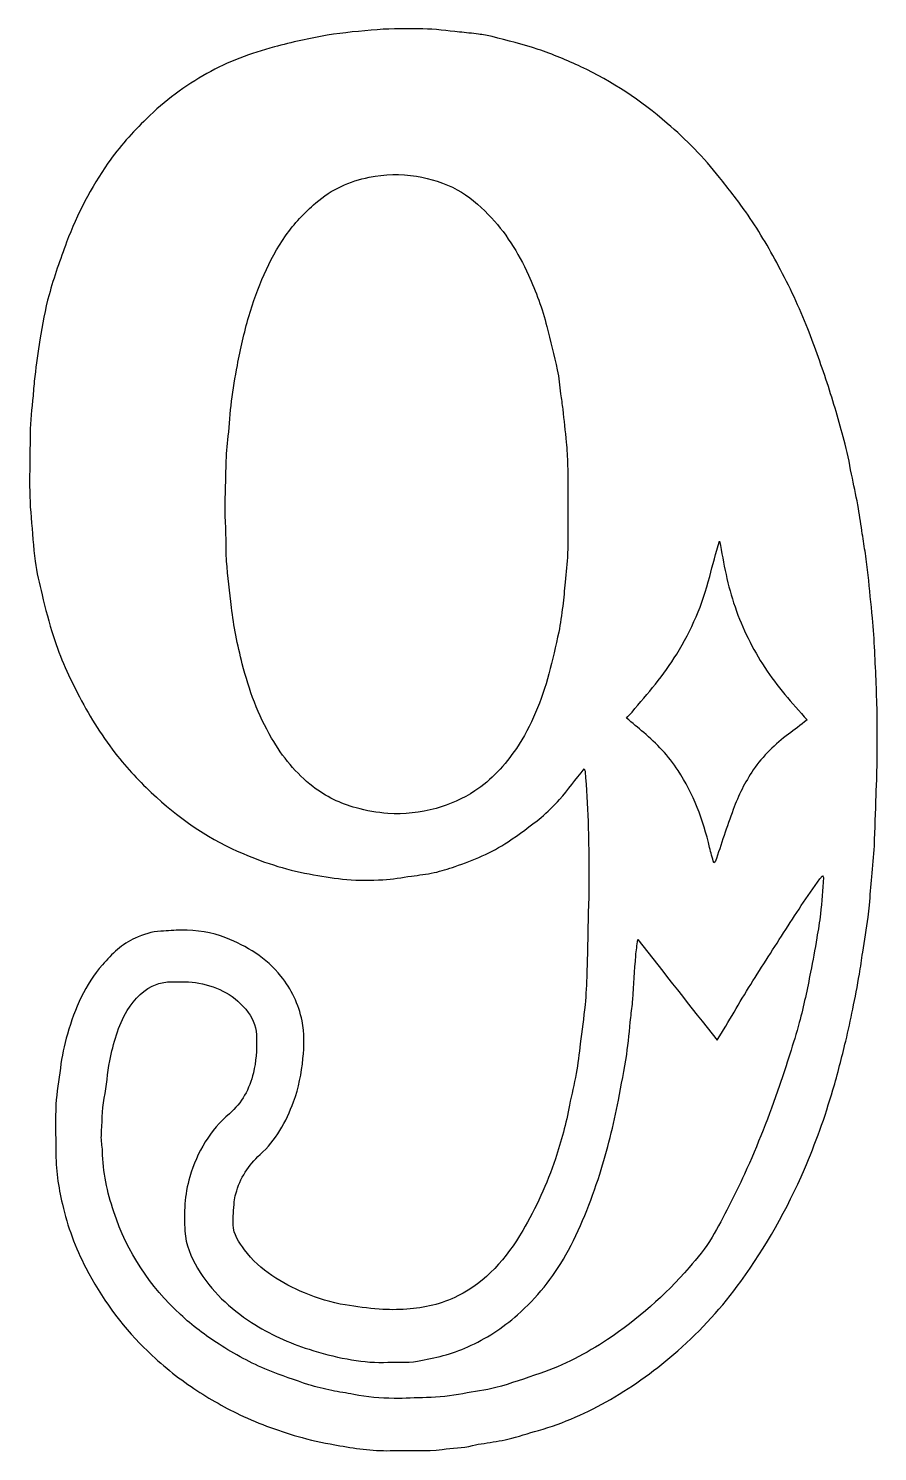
# Model space of a CAD drawing. Header units: centimetres. Extents: x -8.3 to 8.4, y -5.7 to 4.4.
# Drawn here: x 1.96 to 4.646, y -5.654 to -1.152 of the extents above; entities that cross this region are included whole.
import ezdxf

# ---------------------------------------------------------------- set-up
doc = ezdxf.new("R2010")
doc.units = ezdxf.units.CM
doc.header["$MEASUREMENT"] = 0
doc.layers.add('Layer 1', color=7, linetype='Continuous')

msp = doc.modelspace()

# ---------------------------------------------------------------- linework, layer by layer
at = {"layer": 'Layer 1'}
for points, knots in [([(3.71798, -3.49406), (3.691, -3.52764), (3.66644, -3.56015), (3.63989, -3.5906), (3.63989, -3.5906), (3.62184, -3.61131), (3.60224, -3.63095), (3.58117, -3.64791), (3.58117, -3.64791), (3.54744, -3.67506), (3.51272, -3.701), (3.47697, -3.72488), (3.47697, -3.72488), (3.42472, -3.75976), (3.36758, -3.78327), (3.30913, -3.80285), (3.30913, -3.80285), (3.28728, -3.81015), (3.26527, -3.81739), (3.2429, -3.8223), (3.2429, -3.8223), (3.2192, -3.8275), (3.195, -3.83011), (3.17097, -3.83347), (3.17097, -3.83347), (3.14108, -3.83766), (3.11122, -3.84346), (3.0812, -3.84491), (3.0812, -3.84491), (3.04304, -3.84675), (3.00459, -3.84717), (2.96655, -3.84403), (2.96655, -3.84403), (2.93149, -3.84113), (2.89658, -3.83447), (2.86166, -3.8289), (2.86166, -3.8289), (2.78463, -3.8166), (2.71069, -3.79278), (2.63878, -3.76233), (2.63878, -3.76233), (2.53838, -3.71983), (2.44726, -3.65953), (2.3645, -3.58407), (2.3645, -3.58407), (2.32045, -3.54391), (2.27895, -3.50108), (2.2417, -3.45382), (2.2417, -3.45382), (2.19594, -3.39576), (2.15567, -3.33325), (2.12098, -3.26652), (2.12098, -3.26652), (2.08902, -3.20503), (2.05949, -3.1423), (2.03849, -3.07545), (2.03849, -3.07545), (2.02482, -3.03194), (2.01338, -2.98754), (2.00249, -2.94309), (2.00249, -2.94309), (1.99393, -2.90814), (1.98578, -2.87281), (1.98098, -2.83711), (1.98098, -2.83711), (1.97483, -2.79136), (1.97243, -2.74503), (1.96804, -2.69898), (1.96804, -2.69898), (1.9596, -2.6105), (1.96505, -2.52179), (1.96472, -2.4332), (1.96472, -2.4332), (1.96456, -2.39356), (1.97064, -2.3539), (1.97401, -2.31426), (1.97401, -2.31426), (1.97575, -2.29368), (1.97719, -2.27305), (1.97974, -2.25257), (1.97974, -2.25257), (1.98457, -2.21388), (1.98896, -2.17506), (1.99565, -2.13673), (1.99565, -2.13673), (2.00402, -2.08881), (2.01179, -2.04043), (2.02477, -1.99388), (2.02477, -1.99388), (2.04047, -1.93759), (2.05987, -1.88233), (2.08033, -1.82781), (2.08033, -1.82781), (2.11388, -1.73844), (2.1579, -1.65513), (2.21122, -1.5778), (2.21122, -1.5778), (2.24691, -1.52604), (2.28885, -1.48051), (2.33292, -1.43727), (2.33292, -1.43727), (2.39075, -1.38051), (2.45491, -1.33334), (2.52388, -1.29424), (2.52388, -1.29424), (2.59156, -1.25588), (2.66351, -1.22985), (2.7376, -1.20996), (2.7376, -1.20996), (2.79294, -1.1951), (2.84851, -1.18244), (2.90489, -1.17311), (2.90489, -1.17311), (2.95748, -1.1644), (3.01022, -1.16), (3.06319, -1.15557), (3.06319, -1.15557), (3.11133, -1.15154), (3.15929, -1.15219), (3.20725, -1.15287), (3.20725, -1.15287), (3.24584, -1.15342), (3.28436, -1.15925), (3.3229, -1.16295), (3.3229, -1.16295), (3.34316, -1.16489), (3.36343, -1.16687), (3.38362, -1.16959), (3.38362, -1.16959), (3.3979, -1.17151), (3.41226, -1.17378), (3.42622, -1.17746), (3.42622, -1.17746), (3.47493, -1.19028), (3.52416, -1.2015), (3.57194, -1.21766), (3.57194, -1.21766), (3.61799, -1.23323), (3.66314, -1.25252), (3.70756, -1.27303), (3.70756, -1.27303), (3.80611, -1.31856), (3.89637, -1.37973), (3.98019, -1.45171), (3.98019, -1.45171), (4.04017, -1.50322), (4.09631, -1.55952), (4.14609, -1.62279), (4.14609, -1.62279), (4.17427, -1.6586), (4.20239, -1.69459), (4.22885, -1.73189), (4.22885, -1.73189), (4.2674, -1.78622), (4.3011, -1.84416), (4.33282, -1.90349), (4.33282, -1.90349), (4.36707, -1.96759), (4.39814, -2.03347), (4.42477, -2.10157), (4.42477, -2.10157), (4.4483, -2.16174), (4.47015, -2.22279), (4.49019, -2.28442), (4.49019, -2.28442), (4.50975, -2.34455), (4.52708, -2.40561), (4.54349, -2.46686), (4.54349, -2.46686), (4.55294, -2.50219), (4.55869, -2.5387), (4.56605, -2.5747), (4.56605, -2.5747), (4.57257, -2.60653), (4.57956, -2.63826), (4.58536, -2.67025), (4.58536, -2.67025), (4.59017, -2.69673), (4.59353, -2.72353), (4.5976, -2.75017), (4.5976, -2.75017), (4.60082, -2.77118), (4.60437, -2.79212), (4.60734, -2.81317), (4.60734, -2.81317), (4.61051, -2.8357), (4.61356, -2.85828), (4.61594, -2.88091), (4.61594, -2.88091), (4.62072, -2.92618), (4.62534, -2.97148), (4.62939, -3.01683), (4.62939, -3.01683), (4.63249, -3.05155), (4.63542, -3.08633), (4.63702, -3.12116), (4.63702, -3.12116), (4.64019, -3.19024), (4.64334, -3.25935), (4.64466, -3.32848), (4.64466, -3.32848), (4.64577, -3.38714), (4.6445, -3.44585), (4.64385, -3.50452), (4.64385, -3.50452), (4.64357, -3.52878), (4.64201, -3.55301), (4.64118, -3.57726), (4.64118, -3.57726), (4.63936, -3.63073), (4.63821, -3.68425), (4.63564, -3.73768), (4.63564, -3.73768), (4.63408, -3.77033), (4.6304, -3.80286), (4.62765, -3.83545), (4.62765, -3.83545), (4.62513, -3.86523), (4.62265, -3.89502), (4.61998, -3.92479), (4.61998, -3.92479), (4.61884, -3.9375), (4.61768, -3.95024), (4.61583, -3.96284), (4.61583, -3.96284), (4.61038, -4.00004), (4.60456, -4.03719), (4.59891, -4.07436), (4.59891, -4.07436), (4.5954, -4.09751), (4.59243, -4.12076), (4.58834, -4.14379), (4.58834, -4.14379), (4.58179, -4.18072), (4.57488, -4.2176), (4.56743, -4.25433), (4.56743, -4.25433), (4.56052, -4.2883), (4.55345, -4.32226), (4.54512, -4.35584), (4.54512, -4.35584), (4.53238, -4.40718), (4.51985, -4.45867), (4.50482, -4.50926), (4.50482, -4.50926), (4.47933, -4.59508), (4.44964, -4.67927), (4.41421, -4.76093), (4.41421, -4.76093), (4.35938, -4.88727), (4.2933, -5.0062), (4.21331, -5.11575), (4.21331, -5.11575), (4.15423, -5.19665), (4.0882, -5.27001), (4.01406, -5.33514), (4.01406, -5.33514), (3.94728, -5.3938), (3.87637, -5.44502), (3.8007, -5.48885), (3.8007, -5.48885), (3.72819, -5.53083), (3.65277, -5.56472), (3.57308, -5.58707), (3.57308, -5.58707), (3.54084, -5.59611), (3.50898, -5.60693), (3.47653, -5.61486), (3.47653, -5.61486), (3.45172, -5.62093), (3.42624, -5.6237), (3.40107, -5.62801), (3.40107, -5.62801), (3.38879, -5.6301), (3.37628, -5.6313), (3.36429, -5.63468), (3.36429, -5.63468), (3.33286, -5.64353), (3.30054, -5.64288), (3.26872, -5.6471), (3.26872, -5.6471), (3.21736, -5.6539), (3.16605, -5.64875), (3.11477, -5.6508), (3.11477, -5.6508), (3.05737, -5.65308), (3.00062, -5.6459), (2.94424, -5.63544), (2.94424, -5.63544), (2.90431, -5.62803), (2.86415, -5.62102), (2.82501, -5.60998), (2.82501, -5.60998), (2.75794, -5.59109), (2.69207, -5.56805), (2.62846, -5.5374), (2.62846, -5.5374), (2.57492, -5.51159), (2.52333, -5.48215), (2.47386, -5.44835), (2.47386, -5.44835), (2.42088, -5.41215), (2.37128, -5.37093), (2.32498, -5.32518), (2.32498, -5.32518), (2.25092, -5.252), (2.1905, -5.167), (2.14113, -5.07268), (2.14113, -5.07268), (2.10795, -5.00928), (2.08325, -4.94214), (2.06685, -4.87133), (2.06685, -4.87133), (2.054, -4.81587), (2.04598, -4.75984), (2.04599, -4.70257), (2.04599, -4.70257), (2.04601, -4.65336), (2.04421, -4.60405), (2.04668, -4.55499), (2.04668, -4.55499), (2.0486, -4.51682), (2.05611, -4.47901), (2.06061, -4.44096), (2.06061, -4.44096), (2.06495, -4.40424), (2.07279, -4.36842), (2.08299, -4.33321), (2.08299, -4.33321), (2.10649, -4.25222), (2.13885, -4.17622), (2.19363, -4.11394), (2.19363, -4.11394), (2.22369, -4.07976), (2.25554, -4.04762), (2.29701, -4.0297), (2.29701, -4.0297), (2.32326, -4.01836), (2.34977, -4.00858), (2.37856, -4.00782), (2.37856, -4.00782), (2.40018, -4.00725), (2.42177, -4.00378), (2.44336, -4.00406), (2.44336, -4.00406), (2.49143, -4.00468), (2.53958, -4.01034), (2.58452, -4.0285), (2.58452, -4.0285), (2.65022, -4.05503), (2.71138, -4.09096), (2.75853, -4.14994), (2.75853, -4.14994), (2.79155, -4.19124), (2.81418, -4.23827), (2.82511, -4.29137), (2.82511, -4.29137), (2.8332, -4.33061), (2.8321, -4.3703), (2.82809, -4.4105), (2.82809, -4.4105), (2.82339, -4.45759), (2.81447, -4.50314), (2.79841, -4.54697), (2.79841, -4.54697), (2.7748, -4.61148), (2.742, -4.66956), (2.69236, -4.71455), (2.69236, -4.71455), (2.65542, -4.74799), (2.62921, -4.78868), (2.61559, -4.83875), (2.61559, -4.83875), (2.61338, -4.84689), (2.61152, -4.85534), (2.61089, -4.86377), (2.61089, -4.86377), (2.60907, -4.88786), (2.60587, -4.91213), (2.60708, -4.93612), (2.60708, -4.93612), (2.60864, -4.96719), (2.62546, -4.99205), (2.64294, -5.01531), (2.64294, -5.01531), (2.6932, -5.0822), (2.76067, -5.12165), (2.83319, -5.15191), (2.83319, -5.15191), (2.87477, -5.16926), (2.91767, -5.18296), (2.96184, -5.1902), (2.96184, -5.1902), (2.99749, -5.19604), (3.03339, -5.20083), (3.06933, -5.20351), (3.06933, -5.20351), (3.09823, -5.20566), (3.12746, -5.20551), (3.1564, -5.20362), (3.1564, -5.20362), (3.21234, -5.19996), (3.26642, -5.1873), (3.31789, -5.16171), (3.31789, -5.16171), (3.40751, -5.11714), (3.47103, -5.04252), (3.52323, -4.95471), (3.52323, -4.95471), (3.56568, -4.88329), (3.60027, -4.8074), (3.62666, -4.72742), (3.62666, -4.72742), (3.64492, -4.67207), (3.66096, -4.6159), (3.67145, -4.55798), (3.67145, -4.55798), (3.6775, -4.52457), (3.68652, -4.49178), (3.69242, -4.45834), (3.69242, -4.45834), (3.69795, -4.42699), (3.70125, -4.39517), (3.70531, -4.36353), (3.70531, -4.36353), (3.71054, -4.32268), (3.7164, -4.28188), (3.72037, -4.24087), (3.72037, -4.24087), (3.72361, -4.20759), (3.72522, -4.17408), (3.72624, -4.14063), (3.72624, -4.14063), (3.72813, -4.07855), (3.72899, -4.01644), (3.73041, -3.95434), (3.73041, -3.95434), (3.73114, -3.92221), (3.73298, -3.89009), (3.73283, -3.85797), (3.73283, -3.85797), (3.73254, -3.79219), (3.73217, -3.72639), (3.73007, -3.66066), (3.73007, -3.66066), (3.7284, -3.60804), (3.72415, -3.55554), (3.72091, -3.50299), (3.72091, -3.50299), (3.72072, -3.50037), (3.71925, -3.49785), (3.71797, -3.49407), (3.71797, -3.49407), (3.71797, -3.49407), (3.71798, -3.49406), (3.71798, -3.49406)], [0, 0, 0, 0, 0.0086957, 0.0086957, 0.0086957, 0.0086957, 0.0173913, 0.0173913, 0.0173913, 0.0173913, 0.026087, 0.026087, 0.026087, 0.026087, 0.0347826, 0.0347826, 0.0347826, 0.0347826, 0.0434783, 0.0434783, 0.0434783, 0.0434783, 0.0521739, 0.0521739, 0.0521739, 0.0521739, 0.0608696, 0.0608696, 0.0608696, 0.0608696, 0.0695652, 0.0695652, 0.0695652, 0.0695652, 0.0782609, 0.0782609, 0.0782609, 0.0782609, 0.0869565, 0.0869565, 0.0869565, 0.0869565, 0.0956522, 0.0956522, 0.0956522, 0.0956522, 0.1043478, 0.1043478, 0.1043478, 0.1043478, 0.1130435, 0.1130435, 0.1130435, 0.1130435, 0.1217391, 0.1217391, 0.1217391, 0.1217391, 0.1304348, 0.1304348, 0.1304348, 0.1304348, 0.1391304, 0.1391304, 0.1391304, 0.1391304, 0.1478261, 0.1478261, 0.1478261, 0.1478261, 0.1565217, 0.1565217, 0.1565217, 0.1565217, 0.1652174, 0.1652174, 0.1652174, 0.1652174, 0.173913, 0.173913, 0.173913, 0.173913, 0.1826087, 0.1826087, 0.1826087, 0.1826087, 0.1913043, 0.1913043, 0.1913043, 0.1913043, 0.2, 0.2, 0.2, 0.2, 0.2086957, 0.2086957, 0.2086957, 0.2086957, 0.2173913, 0.2173913, 0.2173913, 0.2173913, 0.226087, 0.226087, 0.226087, 0.226087, 0.2347826, 0.2347826, 0.2347826, 0.2347826, 0.2434783, 0.2434783, 0.2434783, 0.2434783, 0.2521739, 0.2521739, 0.2521739, 0.2521739, 0.2608696, 0.2608696, 0.2608696, 0.2608696, 0.2695652, 0.2695652, 0.2695652, 0.2695652, 0.2782609, 0.2782609, 0.2782609, 0.2782609, 0.2869565, 0.2869565, 0.2869565, 0.2869565, 0.2956522, 0.2956522, 0.2956522, 0.2956522, 0.3043478, 0.3043478, 0.3043478, 0.3043478, 0.3130435, 0.3130435, 0.3130435, 0.3130435, 0.3217391, 0.3217391, 0.3217391, 0.3217391, 0.3304348, 0.3304348, 0.3304348, 0.3304348, 0.3391304, 0.3391304, 0.3391304, 0.3391304, 0.3478261, 0.3478261, 0.3478261, 0.3478261, 0.3565217, 0.3565217, 0.3565217, 0.3565217, 0.3652174, 0.3652174, 0.3652174, 0.3652174, 0.373913, 0.373913, 0.373913, 0.373913, 0.3826087, 0.3826087, 0.3826087, 0.3826087, 0.3913043, 0.3913043, 0.3913043, 0.3913043, 0.4, 0.4, 0.4, 0.4, 0.4086957, 0.4086957, 0.4086957, 0.4086957, 0.4173913, 0.4173913, 0.4173913, 0.4173913, 0.426087, 0.426087, 0.426087, 0.426087, 0.4347826, 0.4347826, 0.4347826, 0.4347826, 0.4434783, 0.4434783, 0.4434783, 0.4434783, 0.4521739, 0.4521739, 0.4521739, 0.4521739, 0.4608696, 0.4608696, 0.4608696, 0.4608696, 0.4695652, 0.4695652, 0.4695652, 0.4695652, 0.4782609, 0.4782609, 0.4782609, 0.4782609, 0.4869565, 0.4869565, 0.4869565, 0.4869565, 0.4956522, 0.4956522, 0.4956522, 0.4956522, 0.5043478, 0.5043478, 0.5043478, 0.5043478, 0.5130435, 0.5130435, 0.5130435, 0.5130435, 0.5217391, 0.5217391, 0.5217391, 0.5217391, 0.5304348, 0.5304348, 0.5304348, 0.5304348, 0.5391304, 0.5391304, 0.5391304, 0.5391304, 0.5478261, 0.5478261, 0.5478261, 0.5478261, 0.5565217, 0.5565217, 0.5565217, 0.5565217, 0.5652174, 0.5652174, 0.5652174, 0.5652174, 0.573913, 0.573913, 0.573913, 0.573913, 0.5826087, 0.5826087, 0.5826087, 0.5826087, 0.5913043, 0.5913043, 0.5913043, 0.5913043, 0.6, 0.6, 0.6, 0.6, 0.6086957, 0.6086957, 0.6086957, 0.6086957, 0.6173913, 0.6173913, 0.6173913, 0.6173913, 0.626087, 0.626087, 0.626087, 0.626087, 0.6347826, 0.6347826, 0.6347826, 0.6347826, 0.6434783, 0.6434783, 0.6434783, 0.6434783, 0.6521739, 0.6521739, 0.6521739, 0.6521739, 0.6608696, 0.6608696, 0.6608696, 0.6608696, 0.6695652, 0.6695652, 0.6695652, 0.6695652, 0.6782609, 0.6782609, 0.6782609, 0.6782609, 0.6869565, 0.6869565, 0.6869565, 0.6869565, 0.6956522, 0.6956522, 0.6956522, 0.6956522, 0.7043478, 0.7043478, 0.7043478, 0.7043478, 0.7130435, 0.7130435, 0.7130435, 0.7130435, 0.7217391, 0.7217391, 0.7217391, 0.7217391, 0.7304348, 0.7304348, 0.7304348, 0.7304348, 0.7391304, 0.7391304, 0.7391304, 0.7391304, 0.7478261, 0.7478261, 0.7478261, 0.7478261, 0.7565217, 0.7565217, 0.7565217, 0.7565217, 0.7652174, 0.7652174, 0.7652174, 0.7652174, 0.773913, 0.773913, 0.773913, 0.773913, 0.7826087, 0.7826087, 0.7826087, 0.7826087, 0.7913043, 0.7913043, 0.7913043, 0.7913043, 0.8, 0.8, 0.8, 0.8, 0.8086957, 0.8086957, 0.8086957, 0.8086957, 0.8173913, 0.8173913, 0.8173913, 0.8173913, 0.826087, 0.826087, 0.826087, 0.826087, 0.8347826, 0.8347826, 0.8347826, 0.8347826, 0.8434783, 0.8434783, 0.8434783, 0.8434783, 0.8521739, 0.8521739, 0.8521739, 0.8521739, 0.8608696, 0.8608696, 0.8608696, 0.8608696, 0.8695652, 0.8695652, 0.8695652, 0.8695652, 0.8782609, 0.8782609, 0.8782609, 0.8782609, 0.8869565, 0.8869565, 0.8869565, 0.8869565, 0.8956522, 0.8956522, 0.8956522, 0.8956522, 0.9043478, 0.9043478, 0.9043478, 0.9043478, 0.9130435, 0.9130435, 0.9130435, 0.9130435, 0.9217391, 0.9217391, 0.9217391, 0.9217391, 0.9304348, 0.9304348, 0.9304348, 0.9304348, 0.9391304, 0.9391304, 0.9391304, 0.9391304, 0.9478261, 0.9478261, 0.9478261, 0.9478261, 0.9565217, 0.9565217, 0.9565217, 0.9565217, 0.9652174, 0.9652174, 0.9652174, 0.9652174, 0.973913, 0.973913, 0.973913, 0.973913, 0.9826087, 0.9826087, 0.9826087, 0.9826087, 1, 1, 1, 1]), ([(3.66567, -2.66572), (3.66567, -2.62135), (3.66621, -2.57698), (3.66543, -2.53263), (3.66543, -2.53263), (3.66501, -2.50849), (3.66288, -2.48433), (3.66068, -2.46028), (3.66068, -2.46028), (3.65749, -2.42555), (3.65367, -2.39088), (3.64981, -2.35622), (3.64981, -2.35622), (3.648, -2.34003), (3.64545, -2.32394), (3.64324, -2.3078), (3.64324, -2.3078), (3.63978, -2.28249), (3.63784, -2.25681), (3.63252, -2.23197), (3.63252, -2.23197), (3.62264, -2.18582), (3.61137, -2.13998), (3.5996, -2.09433), (3.5996, -2.09433), (3.58513, -2.03811), (3.56552, -1.98391), (3.54151, -1.93164), (3.54151, -1.93164), (3.50868, -1.86022), (3.46793, -1.79491), (3.41421, -1.7399), (3.41421, -1.7399), (3.38451, -1.70948), (3.35284, -1.68187), (3.31602, -1.66182), (3.31602, -1.66182), (3.27519, -1.6396), (3.23209, -1.62676), (3.18698, -1.61911), (3.18698, -1.61911), (3.13677, -1.61062), (3.08663, -1.61245), (3.03762, -1.62229), (3.03762, -1.62229), (2.97598, -1.63467), (2.91841, -1.6598), (2.86847, -1.70361), (2.86847, -1.70361), (2.83292, -1.7348), (2.79995, -1.76853), (2.77277, -1.80806), (2.77277, -1.80806), (2.71974, -1.88516), (2.68357, -1.97158), (2.65678, -2.06304), (2.65678, -2.06304), (2.64191, -2.11381), (2.62983, -2.16525), (2.62051, -2.21748), (2.62051, -2.21748), (2.61376, -2.25516), (2.60685, -2.29288), (2.60203, -2.33087), (2.60203, -2.33087), (2.59738, -2.36753), (2.59687, -2.40483), (2.59175, -2.44138), (2.59175, -2.44138), (2.5834, -2.50087), (2.58544, -2.56085), (2.58253, -2.62055), (2.58253, -2.62055), (2.58015, -2.66962), (2.58363, -2.71902), (2.58454, -2.76828), (2.58454, -2.76828), (2.58498, -2.79116), (2.58424, -2.81417), (2.58625, -2.8369), (2.58625, -2.8369), (2.5906, -2.88575), (2.59592, -2.9345), (2.60177, -2.98317), (2.60177, -2.98317), (2.60532, -3.01265), (2.60971, -3.04208), (2.61534, -3.07116), (2.61534, -3.07116), (2.62126, -3.10167), (2.62851, -3.13192), (2.63619, -3.16197), (2.63619, -3.16197), (2.65732, -3.2446), (2.6862, -3.32372), (2.72873, -3.39644), (2.72873, -3.39644), (2.76365, -3.45615), (2.80585, -3.5087), (2.85916, -3.54995), (2.85916, -3.54995), (2.90072, -3.58213), (2.94704, -3.60411), (2.99613, -3.61762), (2.99613, -3.61762), (3.02898, -3.62667), (3.06303, -3.63256), (3.09686, -3.635), (3.09686, -3.635), (3.14812, -3.63871), (3.19894, -3.63291), (3.24915, -3.61903), (3.24915, -3.61903), (3.29274, -3.60698), (3.33397, -3.58918), (3.37204, -3.56401), (3.37204, -3.56401), (3.42438, -3.52938), (3.46727, -3.4827), (3.50311, -3.42914), (3.50311, -3.42914), (3.55097, -3.35762), (3.58365, -3.27773), (3.6062, -3.1931), (3.6062, -3.1931), (3.6178, -3.14954), (3.62782, -3.10544), (3.63711, -3.06122), (3.63711, -3.06122), (3.64277, -3.03425), (3.64612, -3.00667), (3.64964, -2.97924), (3.64964, -2.97924), (3.65291, -2.95387), (3.65514, -2.92834), (3.65758, -2.90285), (3.65758, -2.90285), (3.66041, -2.87319), (3.66452, -2.84355), (3.66529, -2.81381), (3.66529, -2.81381), (3.66655, -2.76449), (3.66562, -2.71509), (3.66562, -2.66571), (3.66562, -2.66571), (3.66562, -2.66571), (3.66567, -2.66572), (3.66567, -2.66572)], [0, 0, 0, 0, 0.0263158, 0.0263158, 0.0263158, 0.0263158, 0.0526316, 0.0526316, 0.0526316, 0.0526316, 0.0789474, 0.0789474, 0.0789474, 0.0789474, 0.1052632, 0.1052632, 0.1052632, 0.1052632, 0.1315789, 0.1315789, 0.1315789, 0.1315789, 0.1578947, 0.1578947, 0.1578947, 0.1578947, 0.1842105, 0.1842105, 0.1842105, 0.1842105, 0.2105263, 0.2105263, 0.2105263, 0.2105263, 0.2368421, 0.2368421, 0.2368421, 0.2368421, 0.2631579, 0.2631579, 0.2631579, 0.2631579, 0.2894737, 0.2894737, 0.2894737, 0.2894737, 0.3157895, 0.3157895, 0.3157895, 0.3157895, 0.3421053, 0.3421053, 0.3421053, 0.3421053, 0.3684211, 0.3684211, 0.3684211, 0.3684211, 0.3947368, 0.3947368, 0.3947368, 0.3947368, 0.4210526, 0.4210526, 0.4210526, 0.4210526, 0.4473684, 0.4473684, 0.4473684, 0.4473684, 0.4736842, 0.4736842, 0.4736842, 0.4736842, 0.5, 0.5, 0.5, 0.5, 0.5263158, 0.5263158, 0.5263158, 0.5263158, 0.5526316, 0.5526316, 0.5526316, 0.5526316, 0.5789474, 0.5789474, 0.5789474, 0.5789474, 0.6052632, 0.6052632, 0.6052632, 0.6052632, 0.6315789, 0.6315789, 0.6315789, 0.6315789, 0.6578947, 0.6578947, 0.6578947, 0.6578947, 0.6842105, 0.6842105, 0.6842105, 0.6842105, 0.7105263, 0.7105263, 0.7105263, 0.7105263, 0.7368421, 0.7368421, 0.7368421, 0.7368421, 0.7631579, 0.7631579, 0.7631579, 0.7631579, 0.7894737, 0.7894737, 0.7894737, 0.7894737, 0.8157895, 0.8157895, 0.8157895, 0.8157895, 0.8421053, 0.8421053, 0.8421053, 0.8421053, 0.8684211, 0.8684211, 0.8684211, 0.8684211, 0.8947368, 0.8947368, 0.8947368, 0.8947368, 0.9210526, 0.9210526, 0.9210526, 0.9210526, 0.9473684, 0.9473684, 0.9473684, 0.9473684, 1, 1, 1, 1]), ([(4.42298, -3.33917), (4.37464, -3.28495), (4.32782, -3.23305), (4.28918, -3.17349), (4.28918, -3.17349), (4.25044, -3.11378), (4.21839, -3.05043), (4.19484, -2.98193), (4.19484, -2.98193), (4.17165, -2.91451), (4.15884, -2.84426), (4.14611, -2.7738), (4.14611, -2.7738), (4.13449, -2.81132), (4.1241, -2.84838), (4.11474, -2.88574), (4.11474, -2.88574), (4.0927, -2.9738), (4.057, -3.05503), (4.01051, -3.13068), (4.01051, -3.13068), (3.9695, -3.19742), (3.919, -3.25576), (3.86899, -3.31444), (3.86899, -3.31444), (3.86382, -3.32051), (3.85814, -3.32607), (3.85148, -3.33314), (3.85148, -3.33314), (3.8709, -3.34945), (3.88857, -3.36408), (3.90603, -3.37901), (3.90603, -3.37901), (3.94703, -3.41405), (3.98457, -3.45269), (4.01492, -3.49922), (4.01492, -3.49922), (4.06325, -3.57328), (4.09381, -3.65575), (4.1146, -3.74302), (4.1146, -3.74302), (4.11844, -3.75911), (4.12314, -3.77496), (4.12761, -3.79156), (4.12761, -3.79156), (4.13044, -3.78951), (4.132, -3.78903), (4.13234, -3.78803), (4.13234, -3.78803), (4.15122, -3.73291), (4.169, -3.67731), (4.18911, -3.62271), (4.18911, -3.62271), (4.20544, -3.57837), (4.22641, -3.53629), (4.2525, -3.49761), (4.2525, -3.49761), (4.28317, -3.45216), (4.32198, -3.41598), (4.36432, -3.38396), (4.36432, -3.38396), (4.38255, -3.37019), (4.40067, -3.35622), (4.42299, -3.33916), (4.42299, -3.33916), (4.42299, -3.33916), (4.42298, -3.33917), (4.42298, -3.33917)], [0, 0, 0, 0, 0.0555556, 0.0555556, 0.0555556, 0.0555556, 0.1111111, 0.1111111, 0.1111111, 0.1111111, 0.1666667, 0.1666667, 0.1666667, 0.1666667, 0.2222222, 0.2222222, 0.2222222, 0.2222222, 0.2777778, 0.2777778, 0.2777778, 0.2777778, 0.3333333, 0.3333333, 0.3333333, 0.3333333, 0.3888889, 0.3888889, 0.3888889, 0.3888889, 0.4444444, 0.4444444, 0.4444444, 0.4444444, 0.5, 0.5, 0.5, 0.5, 0.5555556, 0.5555556, 0.5555556, 0.5555556, 0.6111111, 0.6111111, 0.6111111, 0.6111111, 0.6666667, 0.6666667, 0.6666667, 0.6666667, 0.7222222, 0.7222222, 0.7222222, 0.7222222, 0.7777778, 0.7777778, 0.7777778, 0.7777778, 0.8333333, 0.8333333, 0.8333333, 0.8333333, 0.8888889, 0.8888889, 0.8888889, 0.8888889, 1, 1, 1, 1]), ([(3.88739, -4.03431), (3.8851, -4.05216), (3.88223, -4.0687), (3.88096, -4.08538), (3.88096, -4.08538), (3.87745, -4.13159), (3.87484, -4.17787), (3.87137, -4.22408), (3.87137, -4.22408), (3.86993, -4.24318), (3.86712, -4.26215), (3.86506, -4.2812), (3.86506, -4.2812), (3.86082, -4.3201), (3.85806, -4.35926), (3.85212, -4.39784), (3.85212, -4.39784), (3.84469, -4.44614), (3.83473, -4.49399), (3.82578, -4.542), (3.82578, -4.542), (3.81097, -4.62146), (3.79126, -4.69937), (3.76683, -4.77607), (3.76683, -4.77607), (3.73847, -4.86509), (3.70485, -4.95132), (3.65964, -5.03183), (3.65964, -5.03183), (3.61884, -5.10451), (3.56768, -5.16751), (3.50685, -5.22136), (3.50685, -5.22136), (3.45911, -5.26363), (3.40665, -5.29702), (3.34982, -5.32261), (3.34982, -5.32261), (3.29871, -5.34561), (3.24536, -5.35855), (3.19081, -5.36771), (3.19081, -5.36771), (3.15478, -5.37376), (3.11891, -5.37032), (3.083, -5.37168), (3.083, -5.37168), (3.0441, -5.37316), (3.00569, -5.36736), (2.9677, -5.36091), (2.9677, -5.36091), (2.92712, -5.35401), (2.88689, -5.34299), (2.84743, -5.33038), (2.84743, -5.33038), (2.78375, -5.31003), (2.72255, -5.28259), (2.66538, -5.24541), (2.66538, -5.24541), (2.59735, -5.20116), (2.53815, -5.14662), (2.49458, -5.07376), (2.49458, -5.07376), (2.47318, -5.03797), (2.45726, -4.99913), (2.45453, -4.95676), (2.45453, -4.95676), (2.45083, -4.89903), (2.45363, -4.84124), (2.46983, -4.78522), (2.46983, -4.78522), (2.49311, -4.70473), (2.53451, -4.63726), (2.59547, -4.58496), (2.59547, -4.58496), (2.635, -4.55105), (2.65877, -4.50688), (2.67109, -4.45544), (2.67109, -4.45544), (2.67949, -4.42035), (2.68175, -4.38406), (2.68144, -4.34743), (2.68144, -4.34743), (2.68118, -4.31569), (2.67189, -4.28805), (2.65446, -4.26447), (2.65446, -4.26447), (2.61473, -4.21071), (2.55995, -4.18369), (2.49909, -4.17207), (2.49909, -4.17207), (2.47018, -4.16657), (2.44008, -4.16739), (2.41052, -4.16745), (2.41052, -4.16745), (2.39576, -4.16748), (2.38044, -4.17037), (2.36634, -4.17525), (2.36634, -4.17525), (2.32502, -4.18955), (2.29554, -4.22059), (2.27214, -4.25895), (2.27214, -4.25895), (2.24266, -4.30727), (2.2281, -4.36209), (2.2169, -4.41773), (2.2169, -4.41773), (2.20909, -4.45653), (2.20703, -4.49668), (2.19962, -4.53561), (2.19962, -4.53561), (2.19211, -4.57503), (2.19281, -4.61487), (2.19026, -4.65454), (2.19026, -4.65454), (2.18921, -4.67063), (2.19337, -4.68704), (2.19366, -4.70334), (2.19366, -4.70334), (2.19485, -4.76963), (2.20887, -4.83294), (2.22933, -4.89503), (2.22933, -4.89503), (2.27207, -5.02467), (2.34492, -5.1314), (2.44037, -5.22044), (2.44037, -5.22044), (2.47825, -5.25578), (2.51942, -5.28654), (2.56262, -5.3142), (2.56262, -5.3142), (2.61239, -5.34607), (2.66364, -5.37451), (2.71777, -5.39625), (2.71777, -5.39625), (2.76006, -5.41322), (2.80303, -5.42836), (2.84616, -5.44264), (2.84616, -5.44264), (2.86989, -5.45049), (2.89449, -5.45541), (2.91889, -5.46061), (2.91889, -5.46061), (2.94202, -5.46553), (2.9655, -5.46858), (2.98865, -5.47336), (2.98865, -5.47336), (3.03077, -5.48208), (3.0734, -5.48493), (3.11607, -5.48576), (3.11607, -5.48576), (3.15028, -5.48642), (3.18452, -5.48359), (3.21874, -5.48339), (3.21874, -5.48339), (3.25766, -5.48318), (3.29602, -5.47836), (3.33426, -5.47089), (3.33426, -5.47089), (3.36899, -5.46409), (3.40444, -5.46071), (3.43857, -5.45147), (3.43857, -5.45147), (3.48543, -5.43879), (3.53149, -5.42252), (3.57762, -5.40684), (3.57762, -5.40684), (3.65308, -5.38119), (3.72401, -5.34415), (3.79117, -5.29945), (3.79117, -5.29945), (3.88646, -5.23604), (3.97315, -5.16043), (4.04961, -5.07169), (4.04961, -5.07169), (4.07561, -5.0415), (4.10227, -5.01181), (4.12253, -4.97614), (4.12253, -4.97614), (4.15947, -4.9111), (4.19351, -4.84439), (4.22478, -4.77595), (4.22478, -4.77595), (4.26646, -4.68475), (4.30343, -4.59135), (4.33565, -4.49582), (4.33565, -4.49582), (4.35788, -4.42991), (4.37944, -4.36361), (4.39815, -4.29647), (4.39815, -4.29647), (4.41271, -4.24423), (4.42298, -4.19052), (4.43408, -4.13722), (4.43408, -4.13722), (4.44156, -4.10126), (4.4474, -4.0649), (4.45361, -4.02864), (4.45361, -4.02864), (4.45792, -4.00348), (4.46267, -3.97833), (4.46531, -3.95295), (4.46531, -3.95295), (4.46927, -3.9148), (4.47161, -3.87645), (4.47444, -3.83818), (4.47444, -3.83818), (4.47457, -3.83675), (4.47289, -3.83515), (4.47121, -3.83213), (4.47121, -3.83213), (4.42911, -3.8871), (4.39267, -3.94471), (4.3557, -4.00185), (4.3557, -4.00185), (4.3183, -4.05966), (4.28144, -4.11788), (4.24456, -4.17608), (4.24456, -4.17608), (4.2083, -4.2333), (4.17635, -4.29365), (4.13789, -4.3524), (4.13789, -4.3524), (4.05389, -4.24575), (3.9719, -4.14165), (3.88736, -4.03433), (3.88736, -4.03433), (3.88736, -4.03433), (3.88739, -4.03431), (3.88739, -4.03431)], [0, 0, 0, 0, 0.0172414, 0.0172414, 0.0172414, 0.0172414, 0.0344828, 0.0344828, 0.0344828, 0.0344828, 0.0517241, 0.0517241, 0.0517241, 0.0517241, 0.0689655, 0.0689655, 0.0689655, 0.0689655, 0.0862069, 0.0862069, 0.0862069, 0.0862069, 0.1034483, 0.1034483, 0.1034483, 0.1034483, 0.1206897, 0.1206897, 0.1206897, 0.1206897, 0.137931, 0.137931, 0.137931, 0.137931, 0.1551724, 0.1551724, 0.1551724, 0.1551724, 0.1724138, 0.1724138, 0.1724138, 0.1724138, 0.1896552, 0.1896552, 0.1896552, 0.1896552, 0.2068966, 0.2068966, 0.2068966, 0.2068966, 0.2241379, 0.2241379, 0.2241379, 0.2241379, 0.2413793, 0.2413793, 0.2413793, 0.2413793, 0.2586207, 0.2586207, 0.2586207, 0.2586207, 0.2758621, 0.2758621, 0.2758621, 0.2758621, 0.2931034, 0.2931034, 0.2931034, 0.2931034, 0.3103448, 0.3103448, 0.3103448, 0.3103448, 0.3275862, 0.3275862, 0.3275862, 0.3275862, 0.3448276, 0.3448276, 0.3448276, 0.3448276, 0.362069, 0.362069, 0.362069, 0.362069, 0.3793103, 0.3793103, 0.3793103, 0.3793103, 0.3965517, 0.3965517, 0.3965517, 0.3965517, 0.4137931, 0.4137931, 0.4137931, 0.4137931, 0.4310345, 0.4310345, 0.4310345, 0.4310345, 0.4482759, 0.4482759, 0.4482759, 0.4482759, 0.4655172, 0.4655172, 0.4655172, 0.4655172, 0.4827586, 0.4827586, 0.4827586, 0.4827586, 0.5, 0.5, 0.5, 0.5, 0.5172414, 0.5172414, 0.5172414, 0.5172414, 0.5344828, 0.5344828, 0.5344828, 0.5344828, 0.5517241, 0.5517241, 0.5517241, 0.5517241, 0.5689655, 0.5689655, 0.5689655, 0.5689655, 0.5862069, 0.5862069, 0.5862069, 0.5862069, 0.6034483, 0.6034483, 0.6034483, 0.6034483, 0.6206897, 0.6206897, 0.6206897, 0.6206897, 0.637931, 0.637931, 0.637931, 0.637931, 0.6551724, 0.6551724, 0.6551724, 0.6551724, 0.6724138, 0.6724138, 0.6724138, 0.6724138, 0.6896552, 0.6896552, 0.6896552, 0.6896552, 0.7068966, 0.7068966, 0.7068966, 0.7068966, 0.7241379, 0.7241379, 0.7241379, 0.7241379, 0.7413793, 0.7413793, 0.7413793, 0.7413793, 0.7586207, 0.7586207, 0.7586207, 0.7586207, 0.7758621, 0.7758621, 0.7758621, 0.7758621, 0.7931034, 0.7931034, 0.7931034, 0.7931034, 0.8103448, 0.8103448, 0.8103448, 0.8103448, 0.8275862, 0.8275862, 0.8275862, 0.8275862, 0.8448276, 0.8448276, 0.8448276, 0.8448276, 0.862069, 0.862069, 0.862069, 0.862069, 0.8793103, 0.8793103, 0.8793103, 0.8793103, 0.8965517, 0.8965517, 0.8965517, 0.8965517, 0.9137931, 0.9137931, 0.9137931, 0.9137931, 0.9310345, 0.9310345, 0.9310345, 0.9310345, 0.9482759, 0.9482759, 0.9482759, 0.9482759, 0.9655172, 0.9655172, 0.9655172, 0.9655172, 1, 1, 1, 1])]:
    msp.add_open_spline(points, degree=3, knots=knots, dxfattribs=at)

doc.saveas('drawing.dxf')
